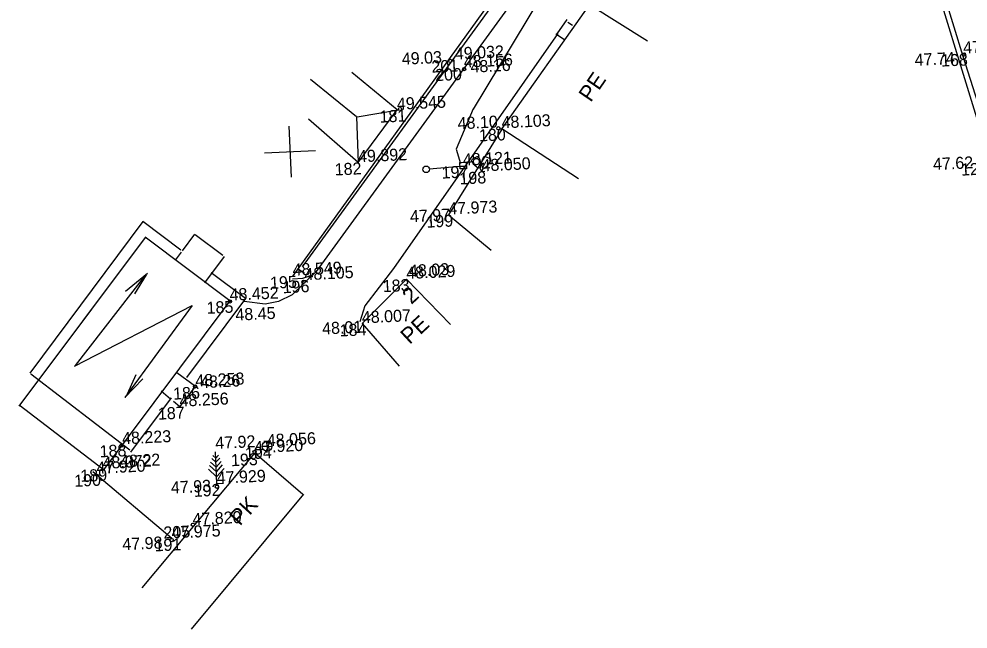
# Model space of a CAD drawing. Extents: x 641801 to 642265, y 6456380 to 6456844.
# Drawn here: x 641949.4 to 642008.7, y 6456508.5 to 6456546.6 of the extents above; entities that cross this region are included whole.
import ezdxf

# ---------------------------------------------------------------- set-up
doc = ezdxf.new("R2010")
doc.units = 0
for name, color, linetype in [('Level 1', 7, 'Continuous'), ('Level 10', 7, 'Continuous'), ('Level 13', 7, 'Continuous'), ('Level 17', 7, 'Continuous'), ('Level 28', 7, 'Continuous'), ('Level 3', 7, 'Continuous'), ('Level 30', 7, 'Continuous'), ('Level 4', 7, 'Continuous'), ('Level 42', 7, 'Continuous'), ('Level 58', 7, 'Continuous'), ('Level 59', 7, 'Continuous'), ('Level 62', 7, 'Continuous'), ('Level 63', 7, 'Continuous')]:
    doc.layers.add(name, color=color, linetype=linetype)

msp = doc.modelspace()

# ---------------------------------------------------------------- linework, layer by layer
at = {"layer": 'Level 1'}
for p, q in [((641985.026, 6456547.469), (641979.561, 6456539.729)), ((641985.026, 6456547.469), (641988.653, 6456545.186)), ((641983.629, 6456546.53), (641982.987, 6456545.621)), ((641983.679, 6456546.367), (641983.981, 6456546.178)), ((641982.927, 6456545.625), (641983.48, 6456545.276)), ((641973.024, 6456540.885), (641970.202, 6456543.211)), ((641970.489, 6456540.455), (641967.613, 6456542.773)), ((641970.529, 6456540.456), (641973.118, 6456540.895)), ((641970.601, 6456537.608), (641973.024, 6456540.885)), ((641970.601, 6456537.608), (641967.491, 6456540.314)), ((641970.489, 6456540.455), (641970.583, 6456537.61)), ((641979.561, 6456539.729), (641984.351, 6456536.594)), ((641976.963, 6456537.354), (641975.033, 6456537.185)), ((641957.159, 6456533.91), (641950.087, 6456524.463)), ((641959.53, 6456532.133), (641957.159, 6456533.91)), ((641960.378, 6456533.122), (641959.605, 6456532.09)), ((641962.141, 6456531.8), (641960.412, 6456533.096)), ((641957.297, 6456532.926), (641949.416, 6456522.399)), ((641957.297, 6456532.926), (641950.589, 6456523.966)), ((641962.579, 6456528.972), (641957.296, 6456532.933)), ((641959.545, 6456532.009), (641959.165, 6456531.501)), ((641962.218, 6456531.742), (641960.989, 6456530.101)), ((641957.44, 6456530.678), (641956.069, 6456529.545)), ((641963.558, 6456529.112), (641961.412, 6456530.722)), ((641966.911, 6456530.916), (641967.238, 6456530.694)), ((641967.796, 6456530.601), (641967.83, 6456530.721)), ((641957.325, 6456530.593), (641952.925, 6456524.925)), ((641957.365, 6456530.595), (641956.629, 6456529.413)), ((641966.503, 6456530.343), (641967.134, 6456530.372)), ((641967.134, 6456530.372), (641967.796, 6456530.601)), ((641973.612, 6456530.326), (641970.837, 6456527.558)), ((641973.612, 6456530.326), (641976.356, 6456527.493)), ((641962.579, 6456528.972), (641954.685, 6456518.427)), ((641963.558, 6456529.112), (641959.87, 6456524.186)), ((641952.887, 6456524.884), (641960.223, 6456528.671)), ((641960.223, 6456528.671), (641956.024, 6456522.934)), ((641970.837, 6456527.558), (641973.157, 6456524.89)), ((641956.346, 6456519.647), (641950.159, 6456524.399)), ((641956.709, 6456524.351), (641956.172, 6456523.139)), ((641960.443, 6456523.612), (641959.275, 6456524.478)), ((641956.024, 6456522.934), (641957.156, 6456524.095)), ((641959.455, 6456522.36), (641960.443, 6456523.612)), ((641958.883, 6456522.838), (641958.301, 6456523.324)), ((641954.752, 6456518.38), (641949.432, 6456522.466)), ((641958.911, 6456522.905), (641956.373, 6456519.514)), ((641959.455, 6456522.36), (641959.062, 6456522.688)), ((641964.112, 6456519.461), (641957.093, 6456511.048)), ((641964.131, 6456519.491), (641967.139, 6456516.902)), ((641967.183, 6456516.899), (641960.163, 6456508.486))]:
    msp.add_line(p, q, dxfattribs=at)
at = {"layer": 'Level 10'}
for p, q in [((641977.996, 6456537.951), (641977.731, 6456537.81)), ((641978.54, 6456537.976), (641978.816, 6456537.86)), ((641978.237, 6456537.286), (641978.149, 6456537.239)), ((641978.311, 6456537.042), (641978.193, 6456537.263)), ((641978.311, 6456537.042), (641978.408, 6456537.273)), ((641978.362, 6456537.292), (641978.454, 6456537.254)), ((641978.311, 6456537.042), (641978.511, 6456537.052)), ((641961.775, 6456517.545), (641961.681, 6456519.542)), ((641961.726, 6456518.593), (641961.381, 6456518.907)), ((641961.712, 6456518.893), (641961.452, 6456519.129)), ((641961.7, 6456519.142), (641961.511, 6456519.315)), ((641961.7, 6456519.142), (641961.873, 6456519.332)), ((641961.712, 6456518.893), (641961.949, 6456519.153)), ((641961.726, 6456518.593), (641962.04, 6456518.938)), ((641961.754, 6456517.994), (641961.24, 6456518.462)), ((641961.74, 6456518.294), (641961.311, 6456518.685)), ((641961.74, 6456518.294), (641962.131, 6456518.723)), ((641961.754, 6456517.994), (641962.222, 6456518.508)), ((641962.175, 6456517.563), (641961.775, 6456517.545))]:
    msp.add_line(p, q, dxfattribs=at)
for points in [[(641978.149, 6456537.239), (641978.029, 6456537.296), (641977.975, 6456537.33), (641977.899, 6456537.389), (641977.819, 6456537.474), (641977.772, 6456537.537), (641977.69, 6456537.674), (641977.681, 6456537.693), (641977.678, 6456537.732), (641977.687, 6456537.757), (641977.731, 6456537.81)], [(641978.237, 6456537.286), (641978.257, 6456537.418), (641978.259, 6456537.482), (641978.252, 6456537.578), (641978.226, 6456537.691), (641978.2, 6456537.766), (641978.131, 6456537.91), (641978.121, 6456537.928), (641978.091, 6456537.952), (641978.064, 6456537.959), (641977.996, 6456537.951)], [(641978.362, 6456537.292), (641978.33, 6456537.421), (641978.322, 6456537.485), (641978.32, 6456537.581), (641978.335, 6456537.696), (641978.354, 6456537.773), (641978.409, 6456537.923), (641978.418, 6456537.942), (641978.445, 6456537.969), (641978.471, 6456537.978), (641978.54, 6456537.976)], [(641978.454, 6456537.254), (641978.568, 6456537.321), (641978.619, 6456537.36), (641978.689, 6456537.426), (641978.76, 6456537.518), (641978.802, 6456537.586), (641978.87, 6456537.73), (641978.877, 6456537.749), (641978.877, 6456537.788), (641978.866, 6456537.813), (641978.816, 6456537.86)]]:
    msp.add_lwpolyline(points, dxfattribs=at)
at = {"layer": 'Level 13'}
msp.add_lwpolyline([(641976.935, 6456537.595), (641977.334, 6456537.614), (641977.353, 6456537.215), (641976.954, 6456537.196)], close=True, dxfattribs=at)
at = {"layer": 'Level 17'}
for p, q in [((641982.694, 6456549.107), (641977.765, 6456540.929)), ((641977.774, 6456540.944), (641976.717, 6456538.431)), ((641976.717, 6456538.431), (641976.982, 6456537.548))]:
    msp.add_line(p, q, dxfattribs=at)
at = {"layer": 'Level 28'}
for p, q in [((642011.762, 6456532.027), (642001.442, 6456565.854)), ((641991.535, 6456565.303), (641966.517, 6456530.531)), ((641979.567, 6456539.682), (641976.232, 6456534.344)), ((641976.232, 6456534.344), (641978.904, 6456532.135)), ((641958.952, 6456514.127), (641954.024, 6456518.305))]:
    msp.add_line(p, q, dxfattribs=at)
at = {"layer": 'Level 3'}
for centre, radius in [((642008.417, 6456544.348), 0.102), ((641976.345, 6456543.939), 0.102), ((641977.211, 6456543.434), 0.102), ((641973.214, 6456540.939), 0.102), ((641979.343, 6456539.739), 0.102), ((641974.836, 6456537.175), 0.205), ((641967.187, 6456530.16), 0.102), ((641962.584, 6456528.927), 0.102), ((641960.412, 6456523.629), 0.102), ((641955.829, 6456519.945), 0.102), ((641964.123, 6456519.536), 0.102), ((641961.771, 6456517.367), 0.102), ((641960.276, 6456514.994), 0.102), ((641958.957, 6456514.039), 0.102)]:
    msp.add_circle(centre, radius, dxfattribs=at)
at = {"layer": 'Level 30'}
for p, q in [((641992.064, 6456563.934), (641967.98, 6456530.807)), ((642003.394, 6456560.438), (642008.342, 6456544.245)), ((641983.05, 6456545.658), (641972.796, 6456530.992)), ((642008.342, 6456544.245), (642008.342, 6456544.245)), ((642008.342, 6456544.245), (642013.531, 6456527.896)), ((641967.98, 6456530.807), (641966.467, 6456529.351)), ((641972.796, 6456530.992), (641971.008, 6456528.653)), ((641964.794, 6456528.758), (641963.481, 6456528.934)), ((641965.617, 6456528.916), (641964.794, 6456528.758)), ((641966.467, 6456529.351), (641965.617, 6456528.916)), ((641971.008, 6456528.653), (641970.699, 6456527.649))]:
    msp.add_line(p, q, dxfattribs=at)
at = {"layer": 'Level 4'}
for q in [(641964.89, 6456520.185), (641964.604, 6456519.871), (641965.204, 6456519.899), (641964.918, 6456519.586)]:
    msp.add_line((641964.904, 6456519.885), q, dxfattribs=at)
msp.add_circle((641964.904, 6456519.885), 0.3, dxfattribs=at)
at = {"layer": 'Level 42'}
msp.add_line((641991.521, 6456564.714), (641967.101, 6456531.083), dxfattribs=at)
at = {"layer": 'Level 58'}
for p, q in [((641966.259, 6456539.865), (641966.408, 6456536.683)), ((641964.742, 6456538.199), (641967.925, 6456538.349))]:
    msp.add_line(p, q, dxfattribs=at)

# ---------------------------------------------------------------- texts
for s, height, rotation, p in [('PE', 0.9997, 55.68643, (641985.114, 6456541.312)), ('2', 1, 42.68643, (641973.915, 6456528.708)), ('PE', 0.9997, 42.68643, (641973.807, 6456526.205)), ('PK', 0.9997, 47.68643, (641963.209, 6456514.878))]:
    msp.add_text(s, height=height, rotation=rotation, dxfattribs=at).set_placement(p)
at = {"layer": 'Level 59'}
for s, p in [('49.03', (641973.332, 6456543.699)), ('47.74', (642005.352, 6456543.633)), ('48.16', (641977.619, 6456543.205)), ('48.10', (641976.818, 6456539.67)), ('47.62', (642006.498, 6456537.126)), ('47.97', (641973.845, 6456533.864)), ('48.03', (641973.781, 6456530.463)), ('48.45', (641962.943, 6456527.728)), ('48.01', (641968.357, 6456526.866)), ('48.26', (641960.74, 6456523.516)), ('47.92', (641961.687, 6456519.72)), ('48.22', (641955.745, 6456518.576)), ('47.93', (641958.918, 6456516.942)), ('47.98', (641955.886, 6456513.401))]:
    msp.add_text(s, height=0.7498, rotation=2.68643, dxfattribs=at).set_placement(p)
at = {"layer": 'Level 62'}
for s, p in [('168', (642006.999, 6456543.583)), ('201', (641975.187, 6456543.207)), ('200', (641975.413, 6456542.679)), ('181', (641971.945, 6456540.084)), ('180', (641978.151, 6456538.913)), ('182', (641969.144, 6456536.789)), ('197', (641975.817, 6456536.592)), ('121', (642008.248, 6456536.778)), ('198', (641976.931, 6456536.227)), ('199', (641974.869, 6456533.529)), ('195', (641965.108, 6456529.714)), ('196', (641965.893, 6456529.437)), ('183', (641972.143, 6456529.507)), ('185', (641961.146, 6456528.154)), ('184', (641969.451, 6456526.742)), ('186', (641959.056, 6456522.797)), ('187', (641958.105, 6456521.546)), ('188', (641954.468, 6456519.195)), ('193', (641962.667, 6456518.642)), ('194', (641963.542, 6456519.071)), ('189', (641953.266, 6456517.667)), ('190', (641952.879, 6456517.356)), ('192', (641960.342, 6456516.727)), ('205', (641958.452, 6456514.127)), ('191', (641957.896, 6456513.327))]:
    msp.add_text(s, height=0.7498, rotation=2.68643, dxfattribs=at).set_placement(p)
at = {"layer": 'Level 63'}
for s, p in [('49.032', (641976.644, 6456544.026)), ('47.718', (642008.38, 6456544.398)), ('48.156', (641977.2, 6456543.514)), ('49.545', (641973.024, 6456540.885)), ('48.103', (641979.561, 6456539.729)), ('49.892', (641970.601, 6456537.608)), ('48.121', (641977.144, 6456537.405)), ('48.050', (641978.311, 6456537.042)), ('47.973', (641976.232, 6456534.344)), ('48.549', (641966.517, 6456530.531)), ('48.105', (641967.255, 6456530.251)), ('48.029', (641973.612, 6456530.326)), ('48.452', (641962.579, 6456528.972)), ('48.007', (641970.837, 6456527.558)), ('48.258', (641960.443, 6456523.612)), ('48.256', (641959.455, 6456522.36)), ('48.223', (641955.871, 6456520.012)), ('48.056', (641964.904, 6456519.885)), ('47.920', (641964.112, 6456519.461)), ('47.920', (641954.265, 6456518.172)), ('48.072', (641954.652, 6456518.482)), ('47.929', (641961.775, 6456517.545)), ('47.820', (641960.263, 6456514.963)), ('47.975', (641958.952, 6456514.127))]:
    msp.add_text(s, height=0.7498, rotation=2.68643, dxfattribs=at).set_placement(p)

doc.saveas('drawing.dxf')
